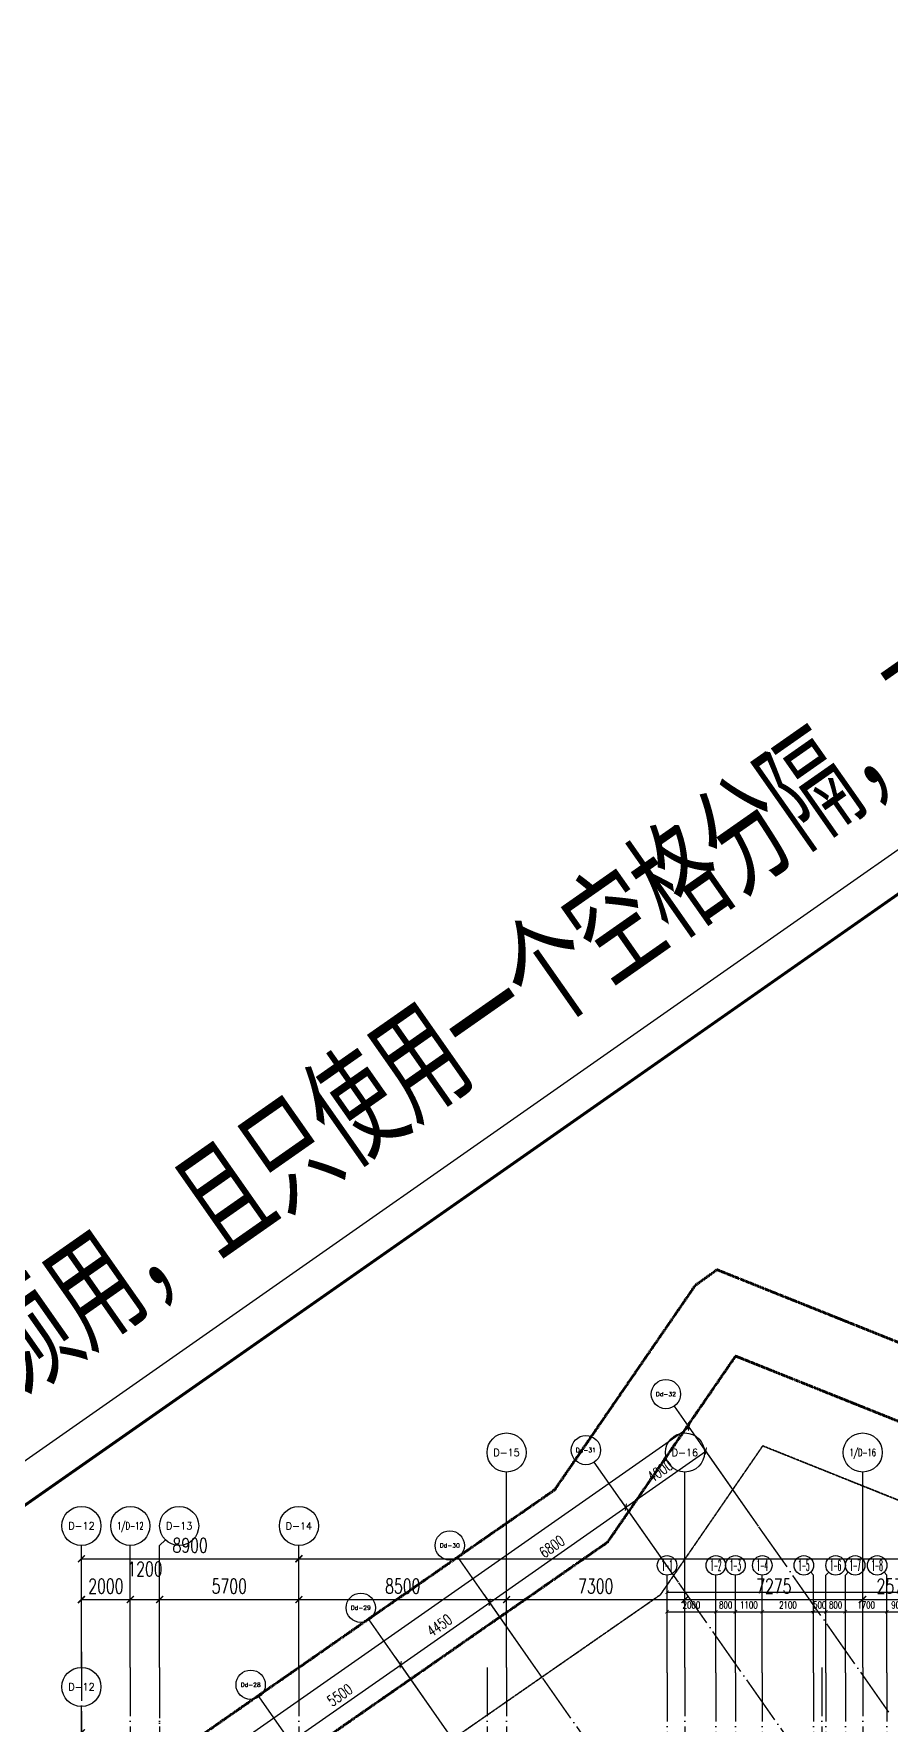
# Model space of a CAD drawing. Header units: millimetres. Extents: x 1089227 to 13101469, y 618865 to 10240562.
# Drawn here: x 2810032 to 2845041, y 4960276 to 5029464 of the extents above; entities that cross this region are included whole.
import ezdxf
from ezdxf.enums import TextEntityAlignment as Align

# ---------------------------------------------------------------- set-up
doc = ezdxf.new("R2010")
doc.units = ezdxf.units.MM
doc.header["$LTSCALE"] = 1000
doc.header["$PDMODE"] = 3
doc.header["$PDSIZE"] = 200
for name, pattern in [('A09-G-CTRL-用地红线+建筑退线_设计区$0$A02-G-MAIN-用地红线+退线_设计区$0$Redline1', [20, 10, -2, 2, -2, 2, -2]), ('A09-G-CTRL-用地红线+建筑退线_设计区$0$Controlline1', [12.8, 8, -1.6, 1.6, -1.6]), ('DOTE', [2.42, 2, -0.2, 0.02, -0.2])]:
    doc.linetypes.add(name, pattern=pattern)
doc.layers.get('0').update_dxf_attribs({"linetype": 'CONTINUOUS'})
doc.layers.get('Defpoints').update_dxf_attribs({"linetype": 'CONTINUOUS'})
doc.layers.add('A09-G-CTRL-用地红线+建筑退线_设计区$0$Z-REDL(用地红线)', color=10, linetype='CONTINUOUS', lineweight=60)
doc.layers.add('A09-G-CTRL-用地红线+建筑退线_设计区$0$Z-REDL-CTRL(建筑控制线)', color=40, linetype='CONTINUOUS', lineweight=35)
for name, color, linetype in [('AXIS', 3, 'CONTINUOUS'), ('AXIS_TEXT', 7, 'CONTINUOUS'), ('DOTE', 1, 'DOTE'), ('LWK-轴线-编号', 7, 'CONTINUOUS'), ('TK', 4, 'CONTINUOUS'), ('TK-TEXT', 7, 'CONTINUOUS'), ('VHBoundary', 4, 'CONTINUOUS')]:
    doc.layers.add(name, color=color, linetype=linetype)
doc.layers.add('TK-MEMO', color=8, linetype='CONTINUOUS', plot=False)
doc.styles.add('_TCH_AXIS', font='COMPLEX', dxfattribs={"bigfont": 'AllInOneBig.shx'})
doc.styles.add('_TCH_DIM_T3', font='SIMPLEX', dxfattribs={"width": 0.705882, "bigfont": 'AllInOneBig.shx'})
doc.styles.add('COMPLEX', font='COMPLEX', dxfattribs={"bigfont": 'AllInOneBig.shx'})
doc.styles.add('SADITK', font='sadixcsg.shx', dxfattribs={"bigfont": 'AllInOneBig.shx'})
doc.styles.add('SADITK-SX', font='simfang.ttf', dxfattribs={"width": 0.7})
doc.dimstyles.new('_TCH_ARCH&&100', dxfattribs={"dimtxt": 297.5, "dimasz": 100, "dimexe": 250, "dimexo": 300, "dimgap": 126.25, "dimtad": 1, "dimdec": 0, "dimzin": 0, "dimdsep": 46, "dimtxsty": '_TCH_DIM_T3', "dimblk": 'ARCHTICK', "dimcen": 0.09, "dimclrt": 7, "dimazin": 2, "dimtfac": 1, "dimtdec": 0, "dimtix": 1, "dimtmove": 2, "dimatfit": 3, "dimfxl": 0, "dimtolj": 1, "dimtzin": 0, "dimarcsym": 0})
doc.dimstyles.new('_TCH_ARCH&&150', dxfattribs={"dimtxt": 446.25, "dimasz": 150, "dimexe": 375, "dimexo": 450, "dimgap": 189.375, "dimtad": 1, "dimdec": 0, "dimzin": 0, "dimdsep": 46, "dimtxsty": '_TCH_DIM_T3', "dimblk": 'ARCHTICK', "dimcen": 0.09, "dimclrt": 7, "dimazin": 2, "dimtfac": 1, "dimtdec": 0, "dimtix": 1, "dimtmove": 2, "dimatfit": 3, "dimfxl": 0, "dimtolj": 1, "dimtzin": 0, "dimarcsym": 0})
doc.dimstyles.new('_TCH_ARCH&&200', dxfattribs={"dimtxt": 595, "dimasz": 200, "dimexe": 500, "dimexo": 600, "dimgap": 252.5, "dimtad": 1, "dimdec": 0, "dimzin": 0, "dimdsep": 46, "dimtxsty": '_TCH_DIM_T3', "dimblk": 'ARCHTICK', "dimcen": 0.09, "dimclrt": 7, "dimazin": 2, "dimtfac": 1, "dimtdec": 0, "dimtix": 1, "dimtmove": 2, "dimatfit": 3, "dimfxl": 0, "dimtolj": 1, "dimtzin": 0, "dimarcsym": 0})

# ---------------------------------------------------------------- blocks, each defined once
blk = doc.blocks.new('0323最综用地红线')
at = {"layer": 'A09-G-CTRL-用地红线+建筑退线_设计区$0$Z-REDL(用地红线)', "color": 1, "linetype": 'A09-G-CTRL-用地红线+建筑退线_设计区$0$A02-G-MAIN-用地红线+退线_设计区$0$Redline1', "ltscale": 0.0005}
for points in [[(8200699, 3623266), (8228263, 3643169), (8257315, 3660856), (8291051, 3684311), (8296809, 3692687), (8297698, 3693321), (8324721, 3682492), (8331672, 3691189), (8337779, 3699189), (8344073, 3694590)], [(8202457, 3620835), (8229924, 3640668), (8258953, 3658341), (8293213, 3682161), (8298455, 3689786), (8325674, 3678878), (8334036, 3689342), (8338381, 3695033), (8343653, 3691181)]]:
    blk.add_lwpolyline(points, dxfattribs=at)
at = {"layer": 'A09-G-CTRL-用地红线+建筑退线_设计区$0$Z-REDL-CTRL(建筑控制线)', "linetype": 'A09-G-CTRL-用地红线+建筑退线_设计区$0$Controlline1', "ltscale": 0.0005, "flags": 128}
blk.add_lwpolyline([(8299567, 3686108), (8326626, 3675265), (8336400, 3687495), (8338983, 3690878), (8341712, 3688883), (8341724, 3688834), (8348492, 3681996), (8336495, 3657264), (8335815, 3655857), (8334921, 3653765), (8334408, 3652495), (8333554, 3650188), (8332762, 3647815), (8332296, 3646270), (8331866, 3644682), (8331460, 3643007), (8331063, 3641145), (8330737, 3639422), (8330293, 3636480), (8330017, 3634043), (8329761, 3630317), (8329732, 3627942), (8329763, 3625708), (8329928, 3622644), (8330113, 3620704), (8330325, 3618642), (8330653, 3615645), (8331572, 3606971), (8333151, 3600656), (8334420, 3595620), (8335099, 3592902), (8332162, 3588340), (8329462, 3587873), (8325135, 3587049), (8322510, 3586515), (8319525, 3585891), (8317926, 3585544), (8316578, 3585249), (8315535, 3585011), (8313300, 3584499), (8310791, 3583894), (8309251, 3583537), (8305740, 3582637), (8303918, 3582156), (8302104, 3581668), (8299703, 3581012), (8297227, 3580315), (8295056, 3579682), (8292998, 3579074), (8290643, 3578358), (8288572, 3577710), (8287591, 3577398), (8286161, 3576940), (8284503, 3576401), (8282624, 3575767), (8281086, 3575247), (8278146, 3574222), (8273894, 3572680), (8272471, 3572149), (8271089, 3571640), (8267888, 3570407), (8264331, 3569000), (8260702, 3567515), (8258549, 3566609), (8254947, 3565066), (8252185, 3563832), (8250834, 3563232), (8249176, 3562470), (8247994, 3561930), (8245505, 3560754), (8242980, 3559544), (8239801, 3558013), (8237959, 3557076), (8235838, 3555996), (8233384, 3554698), (8228450, 3552051), (8226178, 3550787), (8222141, 3548504), (8215629, 3544667), (8213710, 3543497), (8193657, 3531175), (8180322, 3522990), (8166408, 3514440), (8156991, 3508658), (8151138, 3505062), (8142685, 3507267), (8121171, 3545747), (8120724, 3546549), (8120233, 3547383), (8119272, 3548967), (8118108, 3550752), (8117067, 3552244), (8115806, 3553970), (8115672, 3554140), (8146431, 3575790), (8162146, 3587599), (8162295, 3588125), (8199863, 3615253), (8204215, 3618404), (8231584, 3638167), (8260590, 3655826), (8295376, 3680010)], close=True, dxfattribs=at)
blk = doc.blocks.new('template_31-施工图_A0_A0_1.0000_3fa9c08c64a9101061c9a26412af947e', base_point=(-1189, 0))
at = {"layer": 'TK'}
blk.add_lwpolyline([(-1189, 841), (1189, 841), (1189, 0), (-1189, 0)], close=True, dxfattribs=at)
at = {"layer": 'TK', "const_width": 0.8}
blk.add_lwpolyline([(-1164, 831), (-1164, 10), (1179, 10), (1179, 831)], close=True, dxfattribs=at)
at = {"layer": 'VHBoundary'}
blk.add_lwpolyline([(-1189, 841), (1189, 841), (1189, 0), (-1189, 0)], close=True, dxfattribs=at)
at = {"layer": 'TK-MEMO', "style": 'SADITK', "width": 0.8}
blk.add_text('2.人名之间须用，且只使用一个空格分隔，否则签字将出错。', height=28.5, dxfattribs=at).set_placement((407.72, 845.04), align=Align.BOTTOM_LEFT)
at = {"layer": 'TK-TEXT', "style": 'SADITK-SX', "width": 0.7}
for tag, p in [('市政会签', (-1176, 381.5)), ('园林会签', (-1176, 343.5)), ('幕墙会签', (-1176, 305.5)), ('装饰会签', (-1176, 267.5)), ('燃气会签', (-1176, 229.5)), ('暖通会签', (-1176, 191.5)), ('电气会签', (-1176, 153.5)), ('给排水会签', (-1176, 115.5)), ('结构会签', (-1176, 77.5)), ('建筑会签', (-1176, 39.5))]:
    blk.add_attdef(tag, text='', height=4, rotation=90, dxfattribs=at).set_placement(p, align=Align.MIDDLE_CENTER)
for tag, height, p in [('专业审定', 4, (1134.75, 268)), ('专业审核', 4, (1134.75, 248)), ('项目负责1', 4, (1134.75, 238)), ('项目负责2', 4, (1134.75, 228)), ('专业负责1', 4, (1134.75, 218)), ('专业负责2', 4, (1134.75, 208)), ('专业校对', 4, (1134.75, 198)), ('专业设计', 4, (1134.75, 188)), ('方案设计', 4, (1134.75, 178)), ('专业制图', 4, (1134.75, 168)), ('建设单位_001', 4, (1148.5, 140)), ('建设地点_001', 4, (1148.5, 124)), ('工程名称_001', 4, (1148.5, 106)), ('子项名称_001', 4, (1148.5, 86)), ('图纸名称_001', 4, (1148.5, 66)), ('版次', 4, (1129.5, 53)), ('日期', 4, (1165, 53)), ('图别', 4, (1129.5, 43)), ('图号', 4, (1165, 43)), ('合同号', 4, (1136, 30)), ('项目编号1', 2, (1114.06, 13.58)), ('阶段编号1', 2, (1132.25, 13.75)), ('子项编号1', 2, (1144.75, 13.75))]:
    blk.add_attdef(tag, text='', height=height, dxfattribs=at).set_placement(p, align=Align.MIDDLE_CENTER)
blk = doc.blocks.new('_AXISO')
blk.add_circle((0, 0), 0.5)
at = {"layer": 'AXIS_TEXT', "style": 'COMPLEX', "width": 1.041667}
blk.add_attdef('A', text='', height=0.56, dxfattribs=at).set_placement((-0.25, -0.28), (0.25, -0.28), align=Align.FIT)
blk = doc.blocks.new('_ArchTick')
at = {"color": 0, "linetype": 'ByBlock', "const_width": 0.3}
blk.add_lwpolyline([(-0.71, -0.71), (0.71, 0.71)], dxfattribs=at)
blk = doc.blocks.new('*D318')
at = {"layer": 'AXIS', "color": 0, "lineweight": -2, "transparency": 16777216}
for p, q in [((-39933, 137429), (-39933, 140679)), ((-8783, 137429), (-8783, 140679)), ((-39933, 140429), (-8783, 140429))]:
    blk.add_line(p, q, dxfattribs=at)
at = {"layer": 'Defpoints', "color": 0, "transparency": 16777216}
for p in [(-8783, 140429), (-39933, 137129), (-8783, 137129)]:
    blk.add_point(p, dxfattribs=at)
at = {"layer": 'AXIS', "color": 0, "lineweight": -2, "transparency": 16777216, "xscale": 100, "yscale": 100, "zscale": 100, "rotation": 180}
blk.add_blockref('_ArchTick', (-39933, 140429), dxfattribs=at)
at = {"layer": 'AXIS', "color": 0, "lineweight": -2, "transparency": 16777216, "xscale": 100, "yscale": 100, "zscale": 100}
blk.add_blockref('_ArchTick', (-8783, 140429), dxfattribs=at)
at = {"layer": 'AXIS', "color": 7, "transparency": 16777216, "insert": (-24358, 140704), "char_height": 297.5, "attachment_point": 5, "style": '_TCH_DIM_T3'}
blk.add_mtext('\\A1;31150', dxfattribs=at)
blk = doc.blocks.new('*D319')
at = {"layer": 'AXIS', "color": 0, "lineweight": -2, "transparency": 16777216}
for p, q in [((-39933, 137429), (-39933, 139879)), ((-37933, 137429), (-37933, 139879)), ((-39933, 139629), (-37933, 139629))]:
    blk.add_line(p, q, dxfattribs=at)
at = {"layer": 'Defpoints', "color": 0, "transparency": 16777216}
for p in [(-37933, 139629), (-39933, 137129), (-37933, 137129)]:
    blk.add_point(p, dxfattribs=at)
at = {"layer": 'AXIS', "color": 0, "lineweight": -2, "transparency": 16777216, "xscale": 100, "yscale": 100, "zscale": 100, "rotation": 180}
blk.add_blockref('_ArchTick', (-39933, 139629), dxfattribs=at)
at = {"layer": 'AXIS', "color": 0, "lineweight": -2, "transparency": 16777216, "xscale": 100, "yscale": 100, "zscale": 100}
blk.add_blockref('_ArchTick', (-37933, 139629), dxfattribs=at)
at = {"layer": 'AXIS', "color": 7, "transparency": 16777216, "insert": (-38933, 139904), "char_height": 297.5, "attachment_point": 5, "style": '_TCH_DIM_T3'}
blk.add_mtext('\\A1;2000', dxfattribs=at)
blk = doc.blocks.new('*D320')
at = {"layer": 'AXIS', "color": 0, "lineweight": -2, "transparency": 16777216}
for p, q in [((-37933, 137429), (-37933, 139879)), ((-37133, 137429), (-37133, 139879)), ((-37933, 139629), (-37133, 139629))]:
    blk.add_line(p, q, dxfattribs=at)
at = {"layer": 'Defpoints', "color": 0, "transparency": 16777216}
for p in [(-37133, 139629), (-37933, 137129), (-37133, 137129)]:
    blk.add_point(p, dxfattribs=at)
at = {"layer": 'AXIS', "color": 0, "lineweight": -2, "transparency": 16777216, "xscale": 100, "yscale": 100, "zscale": 100, "rotation": 180}
blk.add_blockref('_ArchTick', (-37933, 139629), dxfattribs=at)
at = {"layer": 'AXIS', "color": 0, "lineweight": -2, "transparency": 16777216, "xscale": 100, "yscale": 100, "zscale": 100}
blk.add_blockref('_ArchTick', (-37133, 139629), dxfattribs=at)
at = {"layer": 'AXIS', "color": 7, "transparency": 16777216, "insert": (-37533, 139904), "char_height": 297.5, "attachment_point": 5, "style": '_TCH_DIM_T3'}
blk.add_mtext('\\A1;800', dxfattribs=at)
blk = doc.blocks.new('*D321')
at = {"layer": 'AXIS', "color": 0, "lineweight": -2, "transparency": 16777216}
for p, q in [((-37133, 137429), (-37133, 139879)), ((-36033, 137429), (-36033, 139879)), ((-37133, 139629), (-36033, 139629))]:
    blk.add_line(p, q, dxfattribs=at)
at = {"layer": 'Defpoints', "color": 0, "transparency": 16777216}
for p in [(-36033, 139629), (-37133, 137129), (-36033, 137129)]:
    blk.add_point(p, dxfattribs=at)
at = {"layer": 'AXIS', "color": 0, "lineweight": -2, "transparency": 16777216, "xscale": 100, "yscale": 100, "zscale": 100, "rotation": 180}
blk.add_blockref('_ArchTick', (-37133, 139629), dxfattribs=at)
at = {"layer": 'AXIS', "color": 0, "lineweight": -2, "transparency": 16777216, "xscale": 100, "yscale": 100, "zscale": 100}
blk.add_blockref('_ArchTick', (-36033, 139629), dxfattribs=at)
at = {"layer": 'AXIS', "color": 7, "transparency": 16777216, "insert": (-36583, 139904), "char_height": 297.5, "attachment_point": 5, "style": '_TCH_DIM_T3'}
blk.add_mtext('\\A1;1100', dxfattribs=at)
blk = doc.blocks.new('*D322')
at = {"layer": 'AXIS', "color": 0, "lineweight": -2, "transparency": 16777216}
for p, q in [((-36033, 137429), (-36033, 139879)), ((-33933, 137429), (-33933, 139879)), ((-36033, 139629), (-33933, 139629))]:
    blk.add_line(p, q, dxfattribs=at)
at = {"layer": 'Defpoints', "color": 0, "transparency": 16777216}
for p in [(-33933, 139629), (-36033, 137129), (-33933, 137129)]:
    blk.add_point(p, dxfattribs=at)
at = {"layer": 'AXIS', "color": 0, "lineweight": -2, "transparency": 16777216, "xscale": 100, "yscale": 100, "zscale": 100, "rotation": 180}
blk.add_blockref('_ArchTick', (-36033, 139629), dxfattribs=at)
at = {"layer": 'AXIS', "color": 0, "lineweight": -2, "transparency": 16777216, "xscale": 100, "yscale": 100, "zscale": 100}
blk.add_blockref('_ArchTick', (-33933, 139629), dxfattribs=at)
at = {"layer": 'AXIS', "color": 7, "transparency": 16777216, "insert": (-34983, 139904), "char_height": 297.5, "attachment_point": 5, "style": '_TCH_DIM_T3'}
blk.add_mtext('\\A1;2100', dxfattribs=at)
blk = doc.blocks.new('*D323')
at = {"layer": 'AXIS', "color": 0, "lineweight": -2, "transparency": 16777216}
for p, q in [((-33933, 137429), (-33933, 139879)), ((-33433, 137429), (-33433, 139879)), ((-33933, 139629), (-34033, 139629)), ((-33933, 139629), (-33433, 139629)), ((-33433, 139629), (-33333, 139629))]:
    blk.add_line(p, q, dxfattribs=at)
at = {"layer": 'Defpoints', "color": 0, "transparency": 16777216}
for p in [(-33433, 139629), (-33933, 137129), (-33433, 137129)]:
    blk.add_point(p, dxfattribs=at)
at = {"layer": 'AXIS', "color": 0, "lineweight": -2, "transparency": 16777216, "xscale": 100, "yscale": 100, "zscale": 100}
blk.add_blockref('_ArchTick', (-33933, 139629), dxfattribs=at)
at = {"layer": 'AXIS', "color": 0, "lineweight": -2, "transparency": 16777216, "xscale": 100, "yscale": 100, "zscale": 100, "rotation": 180}
blk.add_blockref('_ArchTick', (-33433, 139629), dxfattribs=at)
at = {"layer": 'AXIS', "color": 7, "transparency": 16777216, "insert": (-33683, 139904), "char_height": 297.5, "attachment_point": 5, "style": '_TCH_DIM_T3'}
blk.add_mtext('\\A1;500', dxfattribs=at)
blk = doc.blocks.new('*D324')
at = {"layer": 'AXIS', "color": 0, "lineweight": -2, "transparency": 16777216}
for p, q in [((-33433, 137429), (-33433, 139879)), ((-32633, 137429), (-32633, 139879)), ((-33433, 139629), (-32633, 139629))]:
    blk.add_line(p, q, dxfattribs=at)
at = {"layer": 'Defpoints', "color": 0, "transparency": 16777216}
for p in [(-32633, 139629), (-33433, 137129), (-32633, 137129)]:
    blk.add_point(p, dxfattribs=at)
at = {"layer": 'AXIS', "color": 0, "lineweight": -2, "transparency": 16777216, "xscale": 100, "yscale": 100, "zscale": 100, "rotation": 180}
blk.add_blockref('_ArchTick', (-33433, 139629), dxfattribs=at)
at = {"layer": 'AXIS', "color": 0, "lineweight": -2, "transparency": 16777216, "xscale": 100, "yscale": 100, "zscale": 100}
blk.add_blockref('_ArchTick', (-32633, 139629), dxfattribs=at)
at = {"layer": 'AXIS', "color": 7, "transparency": 16777216, "insert": (-33033, 139904), "char_height": 297.5, "attachment_point": 5, "style": '_TCH_DIM_T3'}
blk.add_mtext('\\A1;800', dxfattribs=at)
blk = doc.blocks.new('*D325')
at = {"layer": 'AXIS', "color": 0, "lineweight": -2, "transparency": 16777216}
for p, q in [((-32633, 137429), (-32633, 139879)), ((-30933, 137429), (-30933, 139879)), ((-32633, 139629), (-30933, 139629))]:
    blk.add_line(p, q, dxfattribs=at)
at = {"layer": 'Defpoints', "color": 0, "transparency": 16777216}
for p in [(-30933, 139629), (-32633, 137129), (-30933, 137129)]:
    blk.add_point(p, dxfattribs=at)
at = {"layer": 'AXIS', "color": 0, "lineweight": -2, "transparency": 16777216, "xscale": 100, "yscale": 100, "zscale": 100, "rotation": 180}
blk.add_blockref('_ArchTick', (-32633, 139629), dxfattribs=at)
at = {"layer": 'AXIS', "color": 0, "lineweight": -2, "transparency": 16777216, "xscale": 100, "yscale": 100, "zscale": 100}
blk.add_blockref('_ArchTick', (-30933, 139629), dxfattribs=at)
at = {"layer": 'AXIS', "color": 7, "transparency": 16777216, "insert": (-31783, 139904), "char_height": 297.5, "attachment_point": 5, "style": '_TCH_DIM_T3'}
blk.add_mtext('\\A1;1700', dxfattribs=at)
blk = doc.blocks.new('*D326')
at = {"layer": 'AXIS', "color": 0, "lineweight": -2, "transparency": 16777216}
for p, q in [((-30933, 137429), (-30933, 139879)), ((-30033, 137429), (-30033, 139879)), ((-30933, 139629), (-30033, 139629))]:
    blk.add_line(p, q, dxfattribs=at)
at = {"layer": 'Defpoints', "color": 0, "transparency": 16777216}
for p in [(-30033, 139629), (-30933, 137129), (-30033, 137129)]:
    blk.add_point(p, dxfattribs=at)
at = {"layer": 'AXIS', "color": 0, "lineweight": -2, "transparency": 16777216, "xscale": 100, "yscale": 100, "zscale": 100, "rotation": 180}
blk.add_blockref('_ArchTick', (-30933, 139629), dxfattribs=at)
at = {"layer": 'AXIS', "color": 0, "lineweight": -2, "transparency": 16777216, "xscale": 100, "yscale": 100, "zscale": 100}
blk.add_blockref('_ArchTick', (-30033, 139629), dxfattribs=at)
at = {"layer": 'AXIS', "color": 7, "transparency": 16777216, "insert": (-30483, 139904), "char_height": 297.5, "attachment_point": 5, "style": '_TCH_DIM_T3'}
blk.add_mtext('\\A1;900', dxfattribs=at)
blk = doc.blocks.new('*D401')
at = {"layer": 'AXIS', "color": 0, "lineweight": -2, "transparency": 16777216}
for p, q in [((-63900, 137950), (-63900, 140629)), ((-61900, 137950), (-61900, 140629)), ((-63900, 140129), (-61900, 140129))]:
    blk.add_line(p, q, dxfattribs=at)
at = {"layer": 'Defpoints', "color": 0, "transparency": 16777216}
for p in [(-61900, 140129), (-63900, 137350), (-61900, 137350)]:
    blk.add_point(p, dxfattribs=at)
at = {"layer": 'AXIS', "color": 0, "lineweight": -2, "transparency": 16777216, "xscale": 200, "yscale": 200, "zscale": 200, "rotation": 180}
blk.add_blockref('_ArchTick', (-63900, 140129), dxfattribs=at)
at = {"layer": 'AXIS', "color": 0, "lineweight": -2, "transparency": 16777216, "xscale": 200, "yscale": 200, "zscale": 200}
blk.add_blockref('_ArchTick', (-61900, 140129), dxfattribs=at)
at = {"layer": 'AXIS', "color": 7, "transparency": 16777216, "insert": (-62900, 140679), "char_height": 595, "attachment_point": 5, "style": '_TCH_DIM_T3'}
blk.add_mtext('\\A1;2000', dxfattribs=at)
blk = doc.blocks.new('*D402')
at = {"layer": 'AXIS', "color": 0, "lineweight": -2, "transparency": 16777216}
for p, q in [((-61900, 137950), (-61900, 140629)), ((-60700, 137950), (-60700, 140629)), ((-61900, 140129), (-60700, 140129))]:
    blk.add_line(p, q, dxfattribs=at)
at = {"layer": 'Defpoints', "color": 0, "transparency": 16777216}
for p in [(-60700, 140129), (-61900, 137350), (-60700, 137350)]:
    blk.add_point(p, dxfattribs=at)
at = {"layer": 'AXIS', "color": 0, "lineweight": -2, "transparency": 16777216, "xscale": 200, "yscale": 200, "zscale": 200, "rotation": 180}
blk.add_blockref('_ArchTick', (-61900, 140129), dxfattribs=at)
at = {"layer": 'AXIS', "color": 0, "lineweight": -2, "transparency": 16777216, "xscale": 200, "yscale": 200, "zscale": 200}
blk.add_blockref('_ArchTick', (-60700, 140129), dxfattribs=at)
at = {"layer": 'AXIS', "color": 7, "transparency": 16777216, "insert": (-61300, 141379), "char_height": 595, "attachment_point": 5, "style": '_TCH_DIM_T3'}
blk.add_mtext('\\A1;1200', dxfattribs=at)
blk = doc.blocks.new('*D403')
at = {"layer": 'AXIS', "color": 0, "lineweight": -2, "transparency": 16777216}
for p, q in [((-60700, 137950), (-60700, 140629)), ((-55000, 137950), (-55000, 140629)), ((-60700, 140129), (-55000, 140129))]:
    blk.add_line(p, q, dxfattribs=at)
at = {"layer": 'Defpoints', "color": 0, "transparency": 16777216}
for p in [(-55000, 140129), (-60700, 137350), (-55000, 137350)]:
    blk.add_point(p, dxfattribs=at)
at = {"layer": 'AXIS', "color": 0, "lineweight": -2, "transparency": 16777216, "xscale": 200, "yscale": 200, "zscale": 200, "rotation": 180}
blk.add_blockref('_ArchTick', (-60700, 140129), dxfattribs=at)
at = {"layer": 'AXIS', "color": 0, "lineweight": -2, "transparency": 16777216, "xscale": 200, "yscale": 200, "zscale": 200}
blk.add_blockref('_ArchTick', (-55000, 140129), dxfattribs=at)
at = {"layer": 'AXIS', "color": 7, "transparency": 16777216, "insert": (-57850, 140679), "char_height": 595, "attachment_point": 5, "style": '_TCH_DIM_T3'}
blk.add_mtext('\\A1;5700', dxfattribs=at)
blk = doc.blocks.new('*D404')
at = {"layer": 'AXIS', "color": 0, "lineweight": -2, "transparency": 16777216}
for p, q in [((-55000, 137950), (-55000, 140629)), ((-46500, 137950), (-46500, 140629)), ((-55000, 140129), (-46500, 140129))]:
    blk.add_line(p, q, dxfattribs=at)
at = {"layer": 'Defpoints', "color": 0, "transparency": 16777216}
for p in [(-46500, 140129), (-55000, 137350), (-46500, 137350)]:
    blk.add_point(p, dxfattribs=at)
at = {"layer": 'AXIS', "color": 0, "lineweight": -2, "transparency": 16777216, "xscale": 200, "yscale": 200, "zscale": 200, "rotation": 180}
blk.add_blockref('_ArchTick', (-55000, 140129), dxfattribs=at)
at = {"layer": 'AXIS', "color": 0, "lineweight": -2, "transparency": 16777216, "xscale": 200, "yscale": 200, "zscale": 200}
blk.add_blockref('_ArchTick', (-46500, 140129), dxfattribs=at)
at = {"layer": 'AXIS', "color": 7, "transparency": 16777216, "insert": (-50750, 140679), "char_height": 595, "attachment_point": 5, "style": '_TCH_DIM_T3'}
blk.add_mtext('\\A1;8500', dxfattribs=at)
blk = doc.blocks.new('*D405')
at = {"layer": 'AXIS', "color": 0, "lineweight": -2, "transparency": 16777216}
for p, q in [((-46500, 137950), (-46500, 140629)), ((-39200, 137950), (-39200, 140629)), ((-46500, 140129), (-39200, 140129))]:
    blk.add_line(p, q, dxfattribs=at)
at = {"layer": 'Defpoints', "color": 0, "transparency": 16777216}
for p in [(-39200, 140129), (-46500, 137350), (-39200, 137350)]:
    blk.add_point(p, dxfattribs=at)
at = {"layer": 'AXIS', "color": 0, "lineweight": -2, "transparency": 16777216, "xscale": 200, "yscale": 200, "zscale": 200, "rotation": 180}
blk.add_blockref('_ArchTick', (-46500, 140129), dxfattribs=at)
at = {"layer": 'AXIS', "color": 0, "lineweight": -2, "transparency": 16777216, "xscale": 200, "yscale": 200, "zscale": 200}
blk.add_blockref('_ArchTick', (-39200, 140129), dxfattribs=at)
at = {"layer": 'AXIS', "color": 7, "transparency": 16777216, "insert": (-42850, 140679), "char_height": 595, "attachment_point": 5, "style": '_TCH_DIM_T3'}
blk.add_mtext('\\A1;7300', dxfattribs=at)
blk = doc.blocks.new('*D406')
at = {"layer": 'AXIS', "color": 0, "lineweight": -2, "transparency": 16777216}
for p, q in [((-39200, 137950), (-39200, 140629)), ((-31925, 137950), (-31925, 140629)), ((-39200, 140129), (-31925, 140129))]:
    blk.add_line(p, q, dxfattribs=at)
at = {"layer": 'Defpoints', "color": 0, "transparency": 16777216}
for p in [(-31925, 140129), (-39200, 137350), (-31925, 137350)]:
    blk.add_point(p, dxfattribs=at)
at = {"layer": 'AXIS', "color": 0, "lineweight": -2, "transparency": 16777216, "xscale": 200, "yscale": 200, "zscale": 200, "rotation": 180}
blk.add_blockref('_ArchTick', (-39200, 140129), dxfattribs=at)
at = {"layer": 'AXIS', "color": 0, "lineweight": -2, "transparency": 16777216, "xscale": 200, "yscale": 200, "zscale": 200}
blk.add_blockref('_ArchTick', (-31925, 140129), dxfattribs=at)
at = {"layer": 'AXIS', "color": 7, "transparency": 16777216, "insert": (-35563, 140679), "char_height": 595, "attachment_point": 5, "style": '_TCH_DIM_T3'}
blk.add_mtext('\\A1;7275', dxfattribs=at)
blk = doc.blocks.new('*D407')
at = {"layer": 'AXIS', "color": 0, "lineweight": -2, "transparency": 16777216}
for p, q in [((-31925, 137950), (-31925, 140629)), ((-29350, 137950), (-29350, 140629)), ((-31925, 140129), (-29350, 140129))]:
    blk.add_line(p, q, dxfattribs=at)
at = {"layer": 'Defpoints', "color": 0, "transparency": 16777216}
for p in [(-29350, 140129), (-31925, 137350), (-29350, 137350)]:
    blk.add_point(p, dxfattribs=at)
at = {"layer": 'AXIS', "color": 0, "lineweight": -2, "transparency": 16777216, "xscale": 200, "yscale": 200, "zscale": 200, "rotation": 180}
blk.add_blockref('_ArchTick', (-31925, 140129), dxfattribs=at)
at = {"layer": 'AXIS', "color": 0, "lineweight": -2, "transparency": 16777216, "xscale": 200, "yscale": 200, "zscale": 200}
blk.add_blockref('_ArchTick', (-29350, 140129), dxfattribs=at)
at = {"layer": 'AXIS', "color": 7, "transparency": 16777216, "insert": (-30638, 140679), "char_height": 595, "attachment_point": 5, "style": '_TCH_DIM_T3'}
blk.add_mtext('\\A1;2575', dxfattribs=at)
blk = doc.blocks.new('*D470')
at = {"layer": 'AXIS', "color": 0, "lineweight": -2, "transparency": 16777216}
for p, q in [((-36450, 143503), (-39246, 147497)), ((-220421, 20154), (-39031, 147189)), ((-217839, 16468), (-220636, 20461))]:
    blk.add_line(p, q, dxfattribs=at)
at = {"layer": 'Defpoints', "color": 0, "transparency": 16777216}
for p in [(-39031, 147189), (-36192, 143135), (-217581, 16100)]:
    blk.add_point(p, dxfattribs=at)
at = {"layer": 'AXIS', "color": 0, "lineweight": -2, "transparency": 16777216, "xscale": 150, "yscale": 150, "zscale": 150}
for p, rotation in [((-39031, 147189), 35.00532206532372), ((-220421, 20154), 215.0053220653237)]:
    blk.add_blockref('_ArchTick', p, dxfattribs=dict(at, rotation=rotation))
at = {"layer": 'AXIS', "color": 7, "transparency": 16777216, "insert": (-129962, 84010), "char_height": 446.2, "attachment_point": 5, "rotation": 35.00532, "style": '_TCH_DIM_T3'}
blk.add_mtext('\\A1;221450', dxfattribs=at)
blk = doc.blocks.new('*D498')
at = {"layer": 'AXIS', "color": 0, "lineweight": -2, "transparency": 16777216}
for p, q in [((-48941, 134755), (-51049, 137765)), ((-55339, 134303), (-50834, 137458)), ((-53446, 131600), (-55554, 134610))]:
    blk.add_line(p, q, dxfattribs=at)
at = {"layer": 'Defpoints', "color": 0, "transparency": 16777216}
for p in [(-50834, 137458), (-48683, 134387), (-53188, 131232)]:
    blk.add_point(p, dxfattribs=at)
at = {"layer": 'AXIS', "color": 0, "lineweight": -2, "transparency": 16777216, "xscale": 150, "yscale": 150, "zscale": 150}
for p, rotation in [((-50834, 137458), 35.00532206532244), ((-55339, 134303), 215.0053220653225)]:
    blk.add_blockref('_ArchTick', p, dxfattribs=dict(at, rotation=rotation))
at = {"layer": 'AXIS', "color": 7, "transparency": 16777216, "insert": (-53323, 136219), "char_height": 446.2, "attachment_point": 5, "rotation": 35.00532, "style": '_TCH_DIM_T3'}
blk.add_mtext('\\A1;5500', dxfattribs=at)
blk = doc.blocks.new('*D499')
at = {"layer": 'AXIS', "color": 0, "lineweight": -2, "transparency": 16777216}
for p, q in [((-50834, 137458), (-47189, 140011)), ((-45296, 137308), (-47404, 140318)), ((-48941, 134755), (-51049, 137765))]:
    blk.add_line(p, q, dxfattribs=at)
at = {"layer": 'Defpoints', "color": 0, "transparency": 16777216}
for p in [(-47189, 140011), (-45038, 136939), (-48683, 134387)]:
    blk.add_point(p, dxfattribs=at)
at = {"layer": 'AXIS', "color": 0, "lineweight": -2, "transparency": 16777216, "xscale": 150, "yscale": 150, "zscale": 150}
for p, rotation in [((-47189, 140011), 35.00532206532417), ((-50834, 137458), 215.0053220653242)]:
    blk.add_blockref('_ArchTick', p, dxfattribs=dict(at, rotation=rotation))
at = {"layer": 'AXIS', "color": 7, "transparency": 16777216, "insert": (-49248, 139073), "char_height": 446.2, "attachment_point": 5, "rotation": 35.00532, "style": '_TCH_DIM_T3'}
blk.add_mtext('\\A1;4450', dxfattribs=at)
blk = doc.blocks.new('*D500')
at = {"layer": 'AXIS', "color": 0, "lineweight": -2, "transparency": 16777216}
for p, q in [((-47189, 140011), (-41619, 143912)), ((-39726, 141209), (-41834, 144219)), ((-45296, 137308), (-47404, 140318))]:
    blk.add_line(p, q, dxfattribs=at)
at = {"layer": 'Defpoints', "color": 0, "transparency": 16777216}
for p in [(-41619, 143912), (-39468, 140840), (-45038, 136939)]:
    blk.add_point(p, dxfattribs=at)
at = {"layer": 'AXIS', "color": 0, "lineweight": -2, "transparency": 16777216, "xscale": 150, "yscale": 150, "zscale": 150}
for p, rotation in [((-41619, 143912), 35.00532206532372), ((-47189, 140011), 215.0053220653237)]:
    blk.add_blockref('_ArchTick', p, dxfattribs=dict(at, rotation=rotation))
at = {"layer": 'AXIS', "color": 7, "transparency": 16777216, "insert": (-44641, 142299), "char_height": 446.2, "attachment_point": 5, "rotation": 35.00532, "style": '_TCH_DIM_T3'}
blk.add_mtext('\\A1;6800', dxfattribs=at)
blk = doc.blocks.new('*D501')
at = {"layer": 'AXIS', "color": 0, "lineweight": -2, "transparency": 16777216}
for p, q in [((-41619, 143912), (-38343, 146207)), ((-36450, 143503), (-38558, 146514)), ((-39726, 141209), (-41834, 144219))]:
    blk.add_line(p, q, dxfattribs=at)
at = {"layer": 'Defpoints', "color": 0, "transparency": 16777216}
for p in [(-38343, 146207), (-36192, 143135), (-39468, 140840)]:
    blk.add_point(p, dxfattribs=at)
at = {"layer": 'AXIS', "color": 0, "lineweight": -2, "transparency": 16777216, "xscale": 150, "yscale": 150, "zscale": 150}
for p, rotation in [((-38343, 146207), 35.00532206532174), ((-41619, 143912), 215.0053220653217)]:
    blk.add_blockref('_ArchTick', p, dxfattribs=dict(at, rotation=rotation))
at = {"layer": 'AXIS', "color": 7, "transparency": 16777216, "insert": (-40218, 145397), "char_height": 446.2, "attachment_point": 5, "rotation": 35.00532, "style": '_TCH_DIM_T3'}
blk.add_mtext('\\A1;4000', dxfattribs=at)
blk = doc.blocks.new('*D381')
at = {"layer": 'AXIS', "color": 0, "lineweight": -2, "transparency": 16777216}
for p, q in [((-55000, 137950), (-55000, 142298)), ((3050, 137950), (3050, 142298)), ((-55000, 141798), (3050, 141798))]:
    blk.add_line(p, q, dxfattribs=at)
at = {"layer": 'Defpoints', "color": 0, "transparency": 16777216}
for p in [(3050, 141798), (-55000, 137350), (3050, 137350)]:
    blk.add_point(p, dxfattribs=at)
at = {"layer": 'AXIS', "color": 0, "lineweight": -2, "transparency": 16777216, "xscale": 200, "yscale": 200, "zscale": 200, "rotation": 180}
blk.add_blockref('_ArchTick', (-55000, 141798), dxfattribs=at)
at = {"layer": 'AXIS', "color": 0, "lineweight": -2, "transparency": 16777216, "xscale": 200, "yscale": 200, "zscale": 200}
blk.add_blockref('_ArchTick', (3050, 141798), dxfattribs=at)
at = {"layer": 'AXIS', "color": 7, "transparency": 16777216, "insert": (-25975, 142348), "char_height": 595, "attachment_point": 5, "style": '_TCH_DIM_T3'}
blk.add_mtext('\\A1;58050', dxfattribs=at)
blk = doc.blocks.new('*D382')
at = {"layer": 'AXIS', "color": 0, "lineweight": -2, "transparency": 16777216}
for p, q in [((-63900, 137950), (-63900, 142298)), ((-55000, 137950), (-55000, 142298)), ((-63900, 141798), (-55000, 141798))]:
    blk.add_line(p, q, dxfattribs=at)
at = {"layer": 'Defpoints', "color": 0, "transparency": 16777216}
for p in [(-55000, 141798), (-63900, 137350), (-55000, 137350)]:
    blk.add_point(p, dxfattribs=at)
at = {"layer": 'AXIS', "color": 0, "lineweight": -2, "transparency": 16777216, "xscale": 200, "yscale": 200, "zscale": 200, "rotation": 180}
blk.add_blockref('_ArchTick', (-63900, 141798), dxfattribs=at)
at = {"layer": 'AXIS', "color": 0, "lineweight": -2, "transparency": 16777216, "xscale": 200, "yscale": 200, "zscale": 200}
blk.add_blockref('_ArchTick', (-55000, 141798), dxfattribs=at)
at = {"layer": 'AXIS', "color": 7, "transparency": 16777216, "insert": (-59450, 142348), "char_height": 595, "attachment_point": 5, "style": '_TCH_DIM_T3'}
blk.add_mtext('\\A1;8900', dxfattribs=at)
blk = doc.blocks.new('*D383')
at = {"layer": 'AXIS', "color": 0, "lineweight": -2, "transparency": 16777216}
for p, q in [((-75250, 131356), (-75250, 135172)), ((-63900, 131356), (-63900, 135172)), ((-75250, 134672), (-63900, 134672))]:
    blk.add_line(p, q, dxfattribs=at)
at = {"layer": 'Defpoints', "color": 0, "transparency": 16777216}
for p in [(-63900, 134672), (-75250, 130756), (-63900, 130756)]:
    blk.add_point(p, dxfattribs=at)
at = {"layer": 'AXIS', "color": 0, "lineweight": -2, "transparency": 16777216, "xscale": 200, "yscale": 200, "zscale": 200, "rotation": 180}
blk.add_blockref('_ArchTick', (-75250, 134672), dxfattribs=at)
at = {"layer": 'AXIS', "color": 0, "lineweight": -2, "transparency": 16777216, "xscale": 200, "yscale": 200, "zscale": 200}
blk.add_blockref('_ArchTick', (-63900, 134672), dxfattribs=at)
at = {"layer": 'AXIS', "color": 7, "transparency": 16777216, "insert": (-69575, 135222), "char_height": 595, "attachment_point": 5, "style": '_TCH_DIM_T3'}
blk.add_mtext('\\A1;11350', dxfattribs=at)
blk = doc.blocks.new('塔楼轴网260428')
at = {"layer": 'AXIS'}
for p, q in [((-34049.9, 141246.6), (-33932.7, 141129.4)), ((-33315.5, 141246.6), (-33432.7, 141129.4)), ((-32515.5, 141246.6), (-32632.7, 141129.4)), ((-31049.9, 141246.6), (-30932.7, 141129.4)), ((-39932.7, 137129.4), (-39932.7, 141129.4)), ((-37932.7, 137129.4), (-37932.7, 141129.4)), ((-37132.7, 137129.4), (-37132.7, 141129.4)), ((-36032.7, 137129.4), (-36032.7, 141129.4)), ((-33932.7, 137129.4), (-33932.7, 141129.4)), ((-33432.7, 137129.4), (-33432.7, 141129.4)), ((-32632.7, 137129.4), (-32632.7, 141129.4)), ((-30932.7, 137129.4), (-30932.7, 141129.4))]:
    blk.add_line(p, q, dxfattribs=at)
at = {"layer": 'DOTE', "color": 14}
for p, q in [((-39932.7, 137129.4), (-39932.7, 92559.7)), ((-37932.7, 137129.4), (-37932.7, 92559.7)), ((-37132.7, 137129.4), (-37132.7, 105963.5)), ((-36032.7, 137129.4), (-36032.7, 92559.7)), ((-33932.7, 137129.4), (-33932.7, 120163.5)), ((-33432.7, 137129.4), (-33432.7, 92559.7)), ((-32632.7, 137129.4), (-32632.7, 105963.5)), ((-30932.7, 137129.4), (-30932.7, 92559.7))]:
    blk.add_line(p, q, dxfattribs=at)
at = {"layer": 'AXIS'}
ref = blk.add_blockref('_AXISO', (-39932.7, 141529.4), dxfattribs=dict(at, xscale=800, yscale=800, zscale=800))
ref.add_attrib('A', '1-1', dxfattribs={"layer": 'AXIS_TEXT', "height": 452.55, "style": '_TCH_AXIS', "width": 0.42}).set_placement((-40159, 141303.1), (-39706.4, 141303.1), align=Align.FIT)
ref = blk.add_blockref('_AXISO', (-37932.7, 141529.4), dxfattribs=dict(at, xscale=800, yscale=800, zscale=800))
ref.add_attrib('A', '1-2', dxfattribs={"layer": 'AXIS_TEXT', "height": 452.55, "style": '_TCH_AXIS', "width": 0.381818}).set_placement((-38159, 141303.1), (-37706.4, 141303.1), align=Align.FIT)
ref = blk.add_blockref('_AXISO', (-37132.7, 141529.4), dxfattribs=dict(at, xscale=800, yscale=800, zscale=800))
ref.add_attrib('A', '1-3', dxfattribs={"layer": 'AXIS_TEXT', "height": 452.55, "style": '_TCH_AXIS', "width": 0.381818}).set_placement((-37359, 141303.1), (-36906.4, 141303.1), align=Align.FIT)
ref = blk.add_blockref('_AXISO', (-36032.7, 141529.4), dxfattribs=dict(at, xscale=800, yscale=800, zscale=800))
ref.add_attrib('A', '1-4', dxfattribs={"layer": 'AXIS_TEXT', "height": 452.55, "style": '_TCH_AXIS', "width": 0.368421}).set_placement((-36259, 141303.1), (-35806.4, 141303.1), align=Align.FIT)
ref = blk.add_blockref('_AXISO', (-34332.7, 141529.4), dxfattribs=dict(at, xscale=800, yscale=800, zscale=800))
ref.add_attrib('A', '1-5', dxfattribs={"layer": 'AXIS_TEXT', "height": 452.55, "style": '_TCH_AXIS', "width": 0.381818}).set_placement((-34559, 141303.1), (-34106.4, 141303.1), align=Align.FIT)
ref = blk.add_blockref('_AXISO', (-33032.7, 141529.4), dxfattribs=dict(at, xscale=800, yscale=800, zscale=800))
ref.add_attrib('A', '1-6', dxfattribs={"layer": 'AXIS_TEXT', "height": 452.55, "style": '_TCH_AXIS', "width": 0.381818}).set_placement((-33259, 141303.1), (-32806.4, 141303.1), align=Align.FIT)
ref = blk.add_blockref('_AXISO', (-32232.7, 141529.4), dxfattribs=dict(at, xscale=800, yscale=800, zscale=800))
ref.add_attrib('A', '1-7', dxfattribs={"layer": 'AXIS_TEXT', "height": 452.55, "style": '_TCH_AXIS', "width": 0.381818}).set_placement((-32459, 141303.1), (-32006.4, 141303.1), align=Align.FIT)
ref = blk.add_blockref('_AXISO', (-31332.7, 141529.4), dxfattribs=dict(at, xscale=800, yscale=800, zscale=800))
ref.add_attrib('A', '1-8', dxfattribs={"layer": 'AXIS_TEXT', "height": 452.55, "style": '_TCH_AXIS', "width": 0.381818}).set_placement((-31559, 141303.1), (-31106.4, 141303.1), align=Align.FIT)
for p1, p2, distance, picture, middle in [((-39932.7, 137129.4), (-8782.7, 137129.4), 3300, '*D318', (-24357.7, 140704.4)), ((-39932.7, 137129.4), (-37932.7, 137129.4), 2500, '*D319', (-38932.7, 139904.4)), ((-37932.7, 137129.4), (-37132.7, 137129.4), 2500, '*D320', (-37532.7, 139904.4)), ((-37132.7, 137129.4), (-36032.7, 137129.4), 2500, '*D321', (-36582.7, 139904.4)), ((-36032.7, 137129.4), (-33932.7, 137129.4), 2500, '*D322', (-34982.7, 139904.4)), ((-33932.7, 137129.4), (-33432.7, 137129.4), 2500, '*D323', (-33682.7, 139904.4)), ((-33432.7, 137129.4), (-32632.7, 137129.4), 2500, '*D324', (-33032.7, 139904.4)), ((-32632.7, 137129.4), (-30932.7, 137129.4), 2500, '*D325', (-31782.7, 139904.4)), ((-30932.7, 137129.4), (-30032.7, 137129.4), 2500, '*D326', (-30482.7, 139904.4))]:
    dim = blk.add_aligned_dim(p1=p1, p2=p2, distance=distance, dimstyle='_TCH_ARCH&&100', dxfattribs=at)
    dim.commit()
    dim.dimension.update_dxf_attribs({"geometry": picture, "text_midpoint": middle})
blk = doc.blocks.new('裙房轴网260428')
at = {"layer": 'AXIS'}
for p, q in [((-36191.5, 143134.9), (-39633.4, 148049.5)), ((-46500, 137349.7), (-46500, 145349.7)), ((-39467.9, 140840.3), (-42909.8, 145754.9)), ((-39200, 137349.7), (-39200, 145349.7)), ((-31925, 137349.7), (-31925, 145349.7)), ((-60465.7, 142579.6), (-60700, 142345.3)), ((-63900, 137349.7), (-63900, 142345.3)), ((-61900, 137349.7), (-61900, 142345.3)), ((-60700, 137349.7), (-60700, 142345.3)), ((-55000, 137349.7), (-55000, 142345.3)), ((-45037.8, 136939.5), (-48479.7, 141854)), ((-48682.8, 134386.7), (-52124.7, 139301.3)), ((-63900, 130755.9), (-63900, 135751.5)), ((-53187.8, 131231.6), (-56629.7, 136146.2))]:
    blk.add_line(p, q, dxfattribs=at)
at = {"layer": 'DOTE', "color": 16, "linetype": 'DOTE'}
for p, q in [((-30856.5, 135517.3), (-36191.5, 143134.9)), ((-34132.9, 133222.7), (-39467.9, 140840.3)), ((-63900, 137981.8), (-63900, -1000)), ((-61900, 137349.7), (-61900, 86306.7)), ((-60700, 137349.7), (-60700, 104600)), ((-60700, 137269.1), (-60700, -1000)), ((-55000, 137349.7), (-55000, -1000)), ((-47300, 137349.7), (-47300, 23149.3)), ((-46500, 137349.7), (-46500, 62489.9)), ((-39200, 137349.7), (-39200, 23149.3)), ((-33600, 137349.7), (-33600, 23149.3)), ((-31925, 137349.7), (-31925, 23149.3)), ((-39702.8, 129321.8), (-45037.8, 136939.5))]:
    blk.add_line(p, q, dxfattribs=at)
at = {"layer": 'AXIS'}
ref = blk.add_blockref('_AXISO', (-39977.6, 148541), dxfattribs=dict(at, xscale=1200, yscale=1200, zscale=1200))
ref.add_attrib('A', 'Dd-32', dxfattribs={"layer": 'AXIS_TEXT', "height": 169.39, "style": '_TCH_AXIS'}).set_placement((-40389, 148456.3), (-39566.2, 148456.3), align=Align.FIT)
ref = blk.add_blockref('_AXISO', (-46500, 146149.7), dxfattribs=dict(at, xscale=1600, yscale=1600, zscale=1600))
ref.add_attrib('A', 'D-15', dxfattribs={"layer": 'LWK-轴线-编号', "height": 294.69, "style": '_TCH_AXIS'}).set_placement((-47040.3, 146002.4), (-45959.7, 146002.4), align=Align.FIT)
ref = blk.add_blockref('_AXISO', (-43254, 146246.3), dxfattribs=dict(at, xscale=1200, yscale=1200, zscale=1200))
ref.add_attrib('A', 'Dd-31', dxfattribs={"layer": 'AXIS_TEXT', "height": 177.74, "style": '_TCH_AXIS'}).set_placement((-43664.5, 146157.5), (-42843.5, 146157.5), align=Align.FIT)
ref = blk.add_blockref('_AXISO', (-39200, 146149.7), dxfattribs=dict(at, xscale=1600, yscale=1600, zscale=1600))
ref.add_attrib('A', 'D-16', dxfattribs={"layer": 'LWK-轴线-编号', "height": 294.69, "style": '_TCH_AXIS'}).set_placement((-39740.3, 146002.4), (-38659.7, 146002.4), align=Align.FIT)
ref = blk.add_blockref('_AXISO', (-31925, 146149.7), dxfattribs=dict(at, xscale=1600, yscale=1600, zscale=1600))
ref.add_attrib('A', '1/D-16', dxfattribs={"layer": 'LWK-轴线-编号', "height": 302.69, "style": '_TCH_AXIS', "width": 0.65625}).set_placement((-32464.2, 145998.4), (-31385.8, 145998.4), align=Align.FIT)
ref = blk.add_blockref('_AXISO', (-63900, 143145.3), dxfattribs=dict(at, xscale=1600, yscale=1600, zscale=1600))
ref.add_attrib('A', 'D-12', dxfattribs={"layer": 'LWK-轴线-编号', "height": 302.69, "style": '_TCH_AXIS', "width": 0.971591}).set_placement((-64439.2, 142993.9), (-63360.8, 142993.9), align=Align.FIT)
ref = blk.add_blockref('_AXISO', (-61900, 143145.3), dxfattribs=dict(at, xscale=1600, yscale=1600, zscale=1600))
ref.add_attrib('A', '1/D-12', dxfattribs={"layer": 'LWK-轴线-编号', "height": 302.69, "style": '_TCH_AXIS', "width": 0.65625}).set_placement((-62439.2, 142993.9), (-61360.8, 142993.9), align=Align.FIT)
ref = blk.add_blockref('_AXISO', (-59900, 143145.3), dxfattribs=dict(at, xscale=1600, yscale=1600, zscale=1600))
ref.add_attrib('A', 'D-13', dxfattribs={"layer": 'LWK-轴线-编号', "height": 294.69, "style": '_TCH_AXIS'}).set_placement((-60440.3, 142997.9), (-59359.7, 142997.9), align=Align.FIT)
ref = blk.add_blockref('_AXISO', (-55000, 143145.3), dxfattribs=dict(at, xscale=1600, yscale=1600, zscale=1600))
ref.add_attrib('A', 'D-14', dxfattribs={"layer": 'LWK-轴线-编号', "height": 287.73, "style": '_TCH_AXIS'}).set_placement((-55541.2, 143001.4), (-54458.8, 143001.4), align=Align.FIT)
ref = blk.add_blockref('_AXISO', (-48823.9, 142345.5), dxfattribs=dict(at, xscale=1200, yscale=1200, zscale=1200))
ref.add_attrib('A', 'Dd-30', dxfattribs={"layer": 'AXIS_TEXT', "height": 169.39, "style": '_TCH_AXIS'}).set_placement((-49235.2, 142260.8), (-48412.5, 142260.8), align=Align.FIT)
ref = blk.add_blockref('_AXISO', (-52468.9, 139792.8), dxfattribs=dict(at, xscale=1200, yscale=1200, zscale=1200))
ref.add_attrib('A', 'Dd-29', dxfattribs={"layer": 'AXIS_TEXT', "height": 167.81, "style": '_TCH_AXIS'}).set_placement((-52880.4, 139708.8), (-52057.3, 139708.8), align=Align.FIT)
ref = blk.add_blockref('_AXISO', (-63900, 136551.5), dxfattribs=dict(at, xscale=1600, yscale=1600, zscale=1600))
ref.add_attrib('A', 'D-12', dxfattribs={"layer": 'LWK-轴线-编号', "height": 294.69, "style": '_TCH_AXIS'}).set_placement((-64440.3, 136404.2), (-63359.7, 136404.2), align=Align.FIT)
ref = blk.add_blockref('_AXISO', (-56973.9, 136637.7), dxfattribs=dict(at, xscale=1200, yscale=1200, zscale=1200))
ref.add_attrib('A', 'Dd-28', dxfattribs={"layer": 'AXIS_TEXT', "height": 167.81, "style": '_TCH_AXIS'}).set_placement((-57385.4, 136553.8), (-56562.4, 136553.8), align=Align.FIT)
for p1, p2, distance, dimstyle, picture, middle in [((-217580.9, 16099.6), (-36191.5, 143134.9), 4950, '_TCH_ARCH&&150', '*D470', (-129962.4, 84009.6)), ((-39467.9, 140840.3), (-36191.5, 143134.9), 3750, '_TCH_ARCH&&150', '*D501', (-40217.5, 145397.1)), ((-45037.8, 136939.5), (-39467.9, 140840.3), 3750, '_TCH_ARCH&&150', '*D500', (-44640.7, 142299.4)), ((-63900, 137349.7), (-55000, 137349.7), 4447.9, '_TCH_ARCH&&200', '*D382', (-59450, 142347.6)), ((-55000, 137349.7), (3050, 137349.7), 4447.9, '_TCH_ARCH&&200', '*D381', (-25975, 142347.6)), ((-63900, 137349.7), (-61900, 137349.7), 2779.3, '_TCH_ARCH&&200', '*D401', (-62900, 140679)), ((-60700, 137349.7), (-55000, 137349.7), 2779.3, '_TCH_ARCH&&200', '*D403', (-57850, 140679)), ((-55000, 137349.7), (-46500, 137349.7), 2779.3, '_TCH_ARCH&&200', '*D404', (-50750, 140679)), ((-46500, 137349.7), (-39200, 137349.7), 2779.3, '_TCH_ARCH&&200', '*D405', (-42850, 140679)), ((-39200, 137349.7), (-31925, 137349.7), 2779.3, '_TCH_ARCH&&200', '*D406', (-35562.5, 140679)), ((-31925, 137349.7), (-29350, 137349.7), 2779.3, '_TCH_ARCH&&200', '*D407', (-30637.5, 140679)), ((-48682.8, 134386.7), (-45037.8, 136939.5), 3750, '_TCH_ARCH&&150', '*D499', (-49248.1, 139072.6)), ((-53187.8, 131231.6), (-48682.8, 134386.7), 3750, '_TCH_ARCH&&150', '*D498', (-53323.1, 136218.7)), ((-75250, 130755.9), (-63900, 130755.9), 3915.7, '_TCH_ARCH&&200', '*D383', (-69575, 135221.7))]:
    dim = blk.add_aligned_dim(p1=p1, p2=p2, distance=distance, dimstyle=dimstyle, dxfattribs=at)
    dim.commit()
    dim.dimension.update_dxf_attribs({"geometry": picture, "text_midpoint": middle})
dim = blk.add_linear_dim(base=(-60700, 140129), p1=(-61900, 137349.7), p2=(-60700, 137349.7), angle=0, dimstyle='_TCH_ARCH&&200', dxfattribs=at)
dim.commit()
dim.dimension.update_dxf_attribs({"geometry": '*D402', "text_midpoint": (-61300, 141379), "dimtype": 129})
blk = doc.blocks.new('04地块地下轴网260428')
for name in ['裙房轴网260428', '塔楼轴网260428']:
    blk.add_blockref(name, (0, 0))

msp = doc.modelspace()

# ---------------------------------------------------------------- block references
at = {"xscale": 150, "yscale": 150, "zscale": 150, "rotation": 35.00532206532363}
msp.add_blockref('template_31-施工图_A0_A0_1.0000_3fa9c08c64a9101061c9a26412af947e', (2673291.941, 4721512.406), dxfattribs=at)
for name, p in [('0323最综用地红线', (-5459700.335, 1285525.343)), ('04地块地下轴网260428', (2875880.956, 4825211.796))]:
    msp.add_blockref(name, p)

doc.saveas('drawing.dxf')
